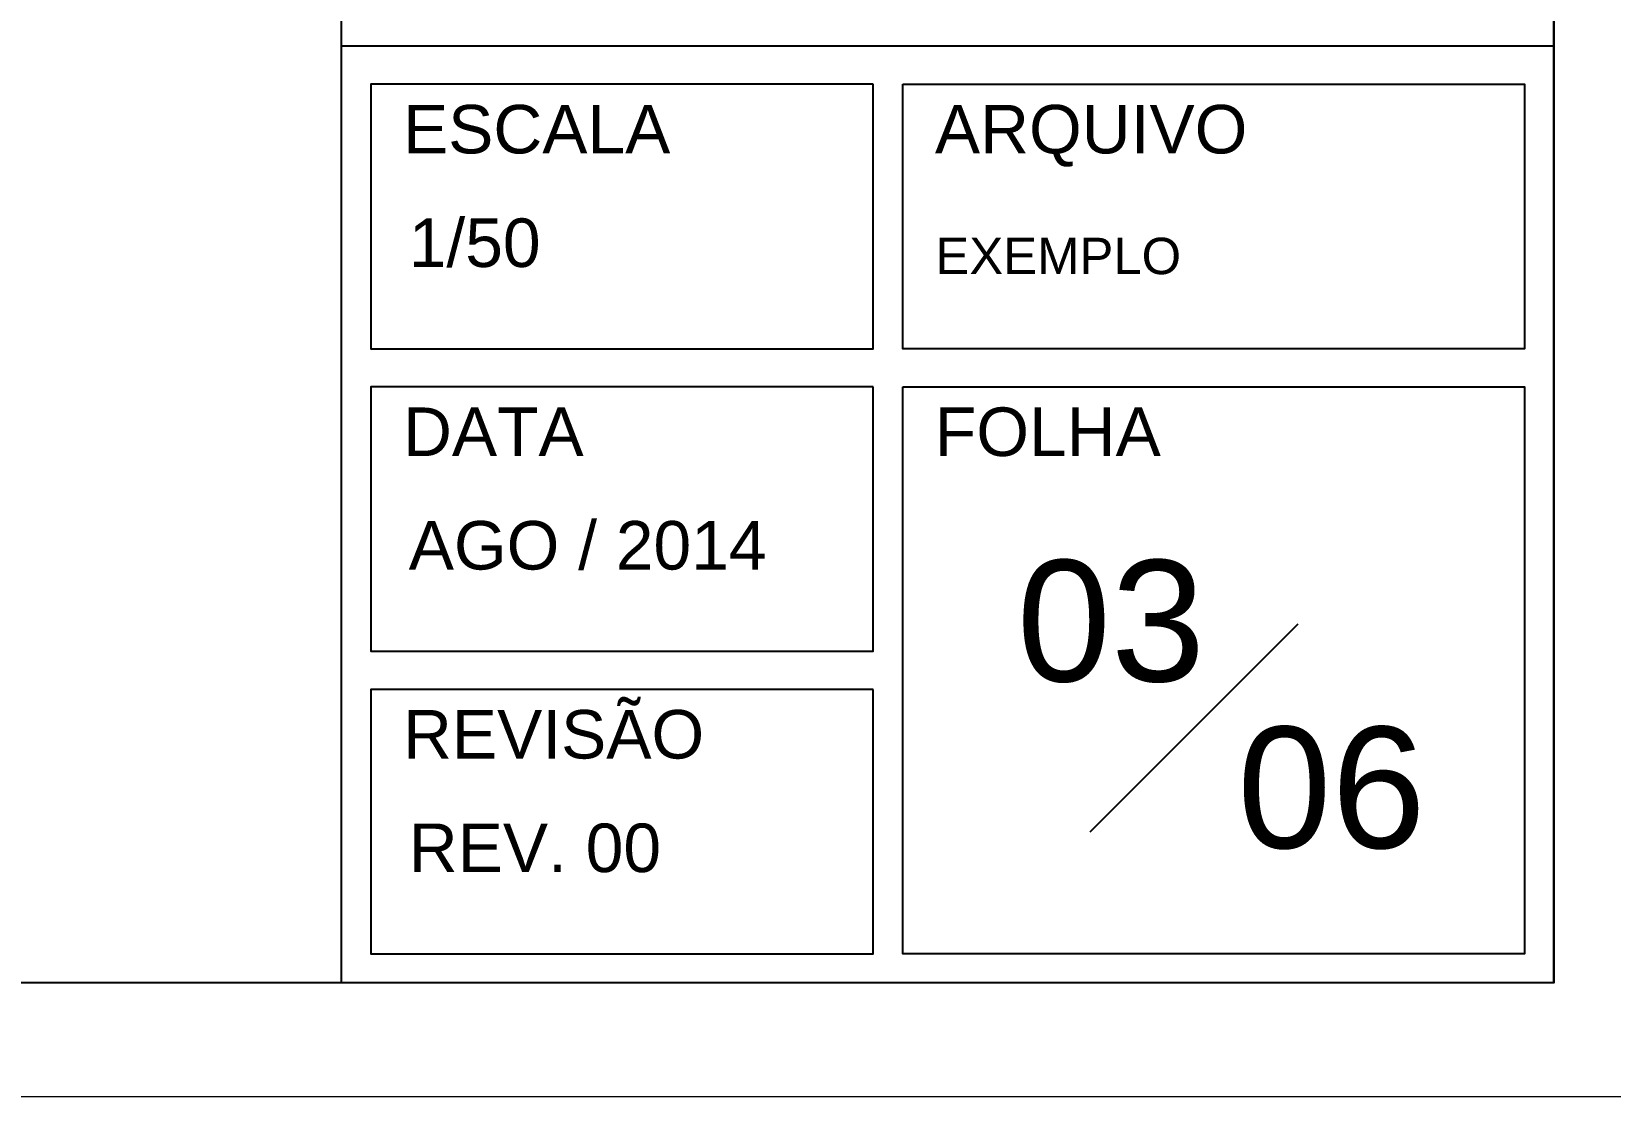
# Model space of a CAD drawing. Extents: x 126968 to 132038, y -1805 to 3860.
# Drawn here: x 131115.1 to 131289, y 294.8 to 412.1 of the extents above; entities that cross this region are included whole.
import ezdxf

# ---------------------------------------------------------------- set-up
doc = ezdxf.new("R2010")
doc.units = 0
doc.header["$MEASUREMENT"] = 0
for name, color, linetype in [('ARQ-CARIMBO', 1, 'CONTINUOUS'), ('PENA01', 1, 'CONTINUOUS'), ('PENA02', 2, 'CONTINUOUS'), ('PENA03', 3, 'CONTINUOUS'), ('PENA04', 4, 'CONTINUOUS'), ('Pena05', 5, 'CONTINUOUS')]:
    doc.layers.add(name, color=color, linetype=linetype)
doc.layers.add('PENA 03', color=3, linetype='CONTINUOUS', lineweight=15)
doc.layers.add('PENA 05', color=5, linetype='CONTINUOUS', lineweight=25)
doc.styles.add('Arial', font='arial.ttf', dxfattribs={"height": 0.3125})

msp = doc.modelspace()

# ---------------------------------------------------------------- linework, layer by layer
at = {"layer": 'PENA 03'}
msp.add_lwpolyline([(130552.743, 294.797), (131295.243, 294.797), (131295.243, 819.797), (130552.743, 819.797)], close=True, dxfattribs=at)
at = {"layer": 'PENA 05'}
for p, q in [((131149.149, 804.079), (131149.149, 307.297)), ((131282.743, 307.297), (131282.743, 804.079))]:
    msp.add_line(p, q, dxfattribs=at)
msp.add_lwpolyline([(130595.243, 807.297), (131282.743, 807.297), (131282.743, 307.297), (130595.243, 307.297)], close=True, dxfattribs=at)
at = {"layer": 'PENA01'}
for points in [[(131207.786, 406.259), (131152.421, 406.259), (131152.421, 377.138), (131207.786, 377.138)], [(131211.025, 406.259), (131279.537, 406.259), (131279.537, 377.138), (131211.025, 377.138)], [(131207.786, 372.942), (131152.421, 372.942), (131152.421, 343.821), (131207.786, 343.821)], [(131211.025, 372.942), (131279.537, 372.942), (131279.537, 310.504), (131211.025, 310.504)], [(131207.786, 339.625), (131152.421, 339.625), (131152.421, 310.504), (131207.786, 310.504)]]:
    msp.add_lwpolyline(points, close=True, dxfattribs=at)
at = {"layer": 'PENA03', "color": 3}
msp.add_line((131231.695, 323.938), (131254.598, 346.841), dxfattribs=at)
at = {"layer": 'Pena05', "color": 5}
msp.add_line((131282.743, 410.455), (131149.149, 410.455), dxfattribs=at)

# ---------------------------------------------------------------- texts
at = {"layer": 'ARQ-CARIMBO', "insert": (131214.63, 389.355), "char_height": 4.00781, "width": 288.55301, "attachment_point": 1, "style": 'Arial'}
msp.add_mtext('{\\fArial|b0|i0|c0|p34;EXEMPLO}', dxfattribs=at)
at = {"layer": 'PENA02', "color": 2, "style": 'Arial'}
for s, p in [('ESCALA', (131155.968, 398.639)), ('ARQUIVO', (131214.573, 398.639)), ('DATA', (131155.968, 365.322)), ('FOLHA', (131214.573, 365.322)), ('REVISÃO', (131155.968, 332.005))]:
    msp.add_text(s, height=5.3438, dxfattribs=at).set_placement(p)
at = {"layer": 'PENA03', "color": 3, "style": 'Arial'}
for s, p in [('1/50', (131156.605, 386.135)), ('AGO / 2014', (131156.605, 352.818)), ('REV. 00', (131156.605, 319.501))]:
    msp.add_text(s, height=5.3438, dxfattribs=at).set_placement(p)
at = {"layer": 'PENA04', "color": 4, "style": 'Arial'}
for s, p in [('03', (131223.589, 340.498)), ('06', (131247.881, 322.143))]:
    msp.add_text(s, height=13.3594, dxfattribs=at).set_placement(p)

doc.saveas('drawing.dxf')
